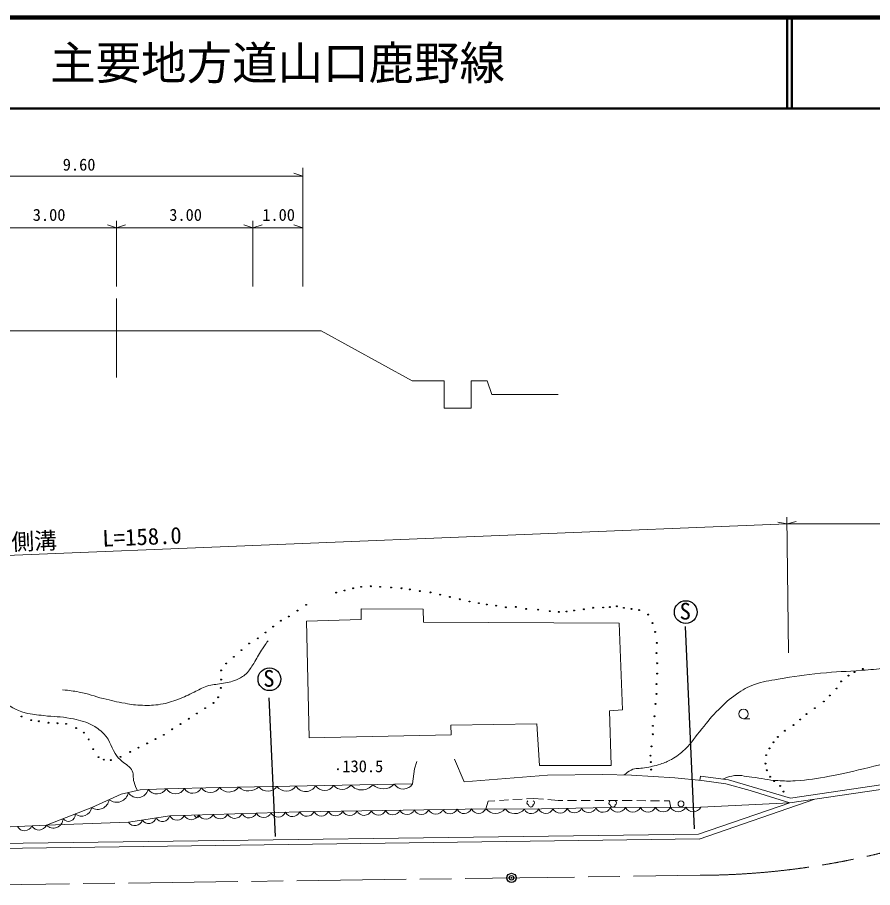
# Model space of a CAD drawing. Units: millimetres, scale not verified, with parts at other scales. Extents: x 40000 to 680000, y 20000 to 380000.
# Drawn here: x 213147 to 307133, y 284415 to 380000 of the extents above; entities that cross this region are included whole.
import ezdxf
from ezdxf.enums import TextEntityAlignment as Align

# ---------------------------------------------------------------- set-up
doc = ezdxf.new("R2010")
doc.units = ezdxf.units.MM
doc.header["$LTSCALE"] = 1000
doc.header["$PDMODE"] = 32
doc.header["$PDSIZE"] = 500
doc.linetypes.add('CHAIN', pattern=[18.5, 12, -1.5, 3.5, -1.5])
for name, color, linetype, lineweight in [('M-BGD', 7, 'Continuous', 13), ('M-BMK', 2, 'CHAIN', 13), ('M-BMK-SRVR', 3, 'Continuous', 25), ('M-STR-HTXT', 7, 'Continuous', 13), ('M-TTL', 2, 'Continuous', 140), ('M-TTL-LINE', 7, 'Continuous', 50)]:
    doc.layers.add(name, color=color, linetype=linetype, lineweight=lineweight)
doc.layers.add('M-BMK-HTXT', color=7, linetype='Continuous')
doc.layers.add('M-TTL-TXT', color=7, linetype='Continuous')
doc.styles.add('ＭＳ ゴシック', font='')
doc.styles.get('ＭＳ ゴシック').set_extended_font_data('MS Gothic')

msp = doc.modelspace()

# ---------------------------------------------------------------- linework, layer by layer
at = {"layer": 'M-BGD'}
for p, q in [((244534, 350450), (244534, 363485)), ((196534, 362579), (244534, 362579)), ((244534, 362579), (243534, 362897)), ((224034, 350450), (224034, 357664)), ((239034, 350450), (239034, 357664)), ((244534, 350450), (244534, 357664)), ((209034, 356900), (224034, 356900)), ((224034, 356900), (223034, 357218)), ((224034, 356900), (225034, 357218)), ((224034, 356900), (239034, 356900)), ((239034, 356900), (238034, 357218)), ((239034, 356900), (240034, 357218)), ((239034, 356900), (244534, 356900)), ((244534, 356900), (243534, 357218)), ((224034, 349112), (224034, 340453)), ((224034, 345567), (209034, 345567)), ((239034, 345567), (224034, 345567)), ((246534, 345567), (239034, 345567)), ((256534, 340067), (246534, 345567)), ((256534, 340067), (260034, 340067)), ((250913, 313868), (250913, 315052)), ((250913, 315052), (257744, 315016)), ((257744, 315016), (257765, 313564)), ((244919, 313678), (250913, 313868)), ((245200, 300883), (244919, 313678)), ((257765, 313564), (279273, 313470)), ((279273, 313470), (279641, 303933)), ((279641, 303933), (278211, 303828)), ((278211, 303828), (278419, 297814)), ((270246, 302398), (260783, 302271)), ((260783, 302271), (260804, 301178)), ((270520, 297813), (270246, 302398)), ((292944, 302967), (293644, 302967)), ((260804, 301178), (245200, 300883)), ((256801, 297454), (257039, 298267)), ((261188, 298504), (262260, 296044)), ((256577, 295800), (256801, 297454)), ((278419, 297814), (270520, 297813)), ((298032, 293741), (322842, 297369)), ((322782, 297861), (298107, 294234)), ((262260, 296044), (271408, 296769)), ((271408, 296769), (277465, 296832)), ((277465, 296832), (280619, 296769)), ((280619, 296769), (285414, 296485)), ((285414, 296485), (288348, 296170)), ((288237, 296646), (288141, 296192)), ((291279, 296239), (288237, 296646)), ((229296, 295267), (235372, 295407)), ((235372, 295407), (256577, 295800)), ((288348, 296170), (290997, 295823)), ((290997, 295823), (293679, 295066)), ((298107, 294234), (291279, 296239)), ((221312, 293199), (224550, 294671)), ((224550, 294671), (226646, 295141)), ((226646, 295141), (229296, 295267)), ((293679, 295066), (298032, 293741)), ((264624, 293080), (264902, 293904)), ((264902, 293904), (265615, 293949)), ((266114, 293981), (267112, 294045)), ((267611, 294077), (268609, 294141)), ((269108, 294173), (269821, 294219)), ((269821, 294219), (270947, 294119)), ((271445, 294074), (272571, 293974)), ((272571, 293974), (273093, 293974)), ((273593, 293975), (274593, 293975)), ((275093, 293975), (276093, 293976)), ((276593, 293976), (277593, 293977)), ((278093, 293977), (279093, 293977)), ((279593, 293978), (280115, 293978)), ((280115, 293978), (280711, 293972)), ((281211, 293967), (282211, 293957)), ((282711, 293952), (283711, 293942)), ((284211, 293938), (284806, 293932)), ((284968, 293153), (284806, 293932)), ((288010, 290281), (298032, 293741)), ((288073, 289752), (300795, 294145)), ((298032, 293741), (288250, 293246)), ((216338, 291275), (221312, 293199)), ((264624, 293080), (268860, 293025)), ((216338, 291275), (225351, 291598)), ((191189, 288973), (288010, 290281)), ((191196, 288453), (288101, 289762))]:
    msp.add_line(p, q, dxfattribs=at)
at = {"layer": 'M-BGD', "lineweight": 25}
for p, q in [((287563, 290878), (286581, 313093)), ((241500, 290026), (240826, 305276))]:
    msp.add_line(p, q, dxfattribs=at)
at = {"layer": 'M-BGD'}
for points in [[(260034, 340067), (260034, 337067), (263034, 337067), (263034, 340067), (264784, 340067)], [(264784, 340067), (265284, 338567), (272576, 338567)], [(225351, 291598), (229899, 292303), (244184, 292730), (264624, 293080), (268860, 293025), (278305, 293198), (288250, 293246)], [(201519, 289911), (203575, 290676), (216338, 291275)]]:
    msp.add_lwpolyline(points, dxfattribs=at)
at = {"layer": 'M-BGD', "lineweight": 25}
for centre, radius in [((250044, 317299), 50), ((250927, 317453), 50), ((251979, 317509), 50), ((253016, 317453), 50), ((254208, 317383), 50), ((255372, 317299), 50), ((248179, 316822), 50), ((249105, 317047), 50), ((256269, 317173), 50), ((257363, 316991), 50), ((258535, 316842), 50), ((259608, 316591), 50), ((260682, 316341), 50), ((244883, 315478), 50), ((261756, 316090), 50), ((262830, 315840), 50), ((263861, 315655), 50), ((264731, 315515), 50), ((265768, 315384), 50), ((286599, 314682), 1250), ((243927, 314838), 50), ((266824, 315207), 50), ((267908, 315244), 50), ((269067, 315029), 50), ((270395, 314945), 50), ((271647, 314777), 50), ((272638, 314693), 50), ((273507, 314739), 50), ((274330, 314851), 50), ((275395, 314992), 50), ((276414, 315151), 50), ((277526, 315179), 50), ((278264, 315235), 50), ((279022, 315319), 50), ((279807, 315141), 50), ((280638, 315029), 50), ((281480, 314898), 50), ((242095, 313731), 50), ((242971, 314198), 50), ((282480, 314403), 50), ((241257, 313085), 50), ((282956, 313468), 50), ((239581, 311794), 50), ((240419, 312439), 50), ((283227, 312496), 50), ((238606, 311228), 50), ((283414, 311290), 50), ((236934, 309760), 50), ((237770, 310494), 50), ((283396, 310179), 50), ((236098, 309026), 50), ((283441, 309056), 50), ((235533, 308270), 50), ((240843, 307300), 1250), ((283455, 307920), 50), ((305136, 308084), 50), ((306043, 308430), 50), ((235534, 307259), 50), ((303664, 307067), 50), ((304484, 307698), 50), ((235499, 306343), 50), ((283385, 306771), 50), ((303180, 306289), 50), ((235210, 305320), 50), ((283371, 305691), 50), ((302423, 305511), 50), ((233786, 304122), 50), ((234691, 304702), 50), ((283272, 304584), 50), ((300783, 304123), 50), ((301771, 304859), 50), ((213611, 303211), 50), ((231976, 302962), 50), ((232881, 303542), 50), ((283167, 303234), 50), ((299878, 303471), 50), ((214672, 302807), 50), ((215513, 302681), 50), ((216551, 302527), 50), ((217546, 302471), 50), ((218500, 302401), 50), ((231071, 302381), 50), ((282992, 302186), 50), ((298427, 302272), 50), ((299184, 302882), 50), ((219593, 301938), 50), ((220434, 301433), 50), ((229244, 301193), 50), ((230165, 301801), 50), ((282964, 301261), 50), ((297502, 301642), 50), ((220981, 300697), 50), ((227396, 300255), 50), ((228320, 300724), 50), ((296240, 300380), 50), ((296724, 300969), 50), ((221486, 299625), 50), ((225549, 299317), 50), ((226473, 299786), 50), ((282838, 299929), 50), ((295802, 299703), 50), ((222075, 298741), 50), ((222663, 298468), 50), ((223400, 298426), 50), ((224493, 298783), 50), ((282740, 298906), 50), ((282754, 298205), 50), ((295438, 298960), 50), ((282810, 297377), 50), ((295354, 298035), 50), ((295494, 297306), 50), ((295864, 296589), 50), ((296326, 296112), 50), ((296963, 295584), 50), ((297356, 294958), 50)]:
    msp.add_circle(centre, radius, dxfattribs=at)
at = {"layer": 'M-BGD'}
for centre, radius in [((292944, 303492), 525), ((248373, 297410), 51.9), ((286075, 293617), 325)]:
    msp.add_circle(centre, radius, dxfattribs=at)
for centre, radius, start, end in [((232421, 295812), 1040, 208.39112, 334.25258), ((234348, 296098), 1235, 216.66775, 325.97595), ((236404, 296235), 1323, 218.75183, 323.36929), ((238558, 296707), 1668, 229.11631, 313.00481), ((240671, 296210), 1214, 216.56146, 325.55967), ((242703, 296303), 1292, 217.09323, 325.02789), ((244835, 296236), 1267, 212.11111, 330.01001), ((246903, 296241), 1162, 213.34309, 328.77803), ((248843, 296458), 1251, 220.88504, 321.23608), ((250992, 296686), 1550, 220.77106, 321.35006), ((253363, 296956), 1697, 226.83194, 315.28918), ((255561, 296449), 1206, 214.7091, 327.41202), ((224045, 295108), 1324, 231.73658, 348.69436), ((226358, 295492), 1201, 212.36321, 345.06604), ((228487, 295919), 1217, 217.26717, 327.87445), ((230500, 295830), 1130, 209.5964, 333.0473), ((221988, 294250), 1250, 237.21762, 351.67029), ((269364, 293730), 228, 119.41738, 258.66363), ((269574, 293521), 255, 183.32991, 3.32991), ((269758, 293752), 228, 287.9962, 67.24244), ((278383, 293695), 228, 119.41738, 258.66363), ((278593, 293486), 255, 183.32991, 3.32991), ((278777, 293718), 228, 287.9962, 67.24244), ((218766, 292438), 746, 217.43253, 4.86959), ((220199, 293396), 1130, 232.35717, 349.94495), ((235443, 292849), 880, 207.3061, 336.11039), ((237030, 292897), 880, 207.3061, 336.11039), ((238617, 292944), 880, 207.3061, 336.11039), ((240205, 292991), 880, 207.3061, 336.11039), ((241792, 293039), 880, 207.3061, 336.11039), ((243379, 293086), 880, 207.3061, 336.11039), ((244964, 293111), 868, 206.07704, 335.88979), ((246536, 293138), 868, 206.07704, 335.88979), ((248108, 293165), 868, 206.07704, 335.88979), ((249681, 293192), 868, 206.07704, 335.88979), ((251253, 293219), 868, 206.07704, 335.88979), ((252825, 293246), 868, 206.07704, 335.88979), ((254397, 293273), 868, 206.07704, 335.88979), ((255970, 293300), 868, 206.07704, 335.88979), ((257542, 293327), 868, 206.07704, 335.88979), ((259114, 293354), 868, 206.07704, 335.88979), ((260687, 293381), 868, 206.07704, 335.88979), ((262259, 293408), 868, 206.07704, 335.88979), ((263831, 293435), 868, 206.07704, 335.88979), ((265694, 293938), 1372, 218.70918, 319.78911), ((267812, 293911), 1372, 218.70918, 319.78911), ((269640, 293409), 870, 206.20519, 335.89421), ((271214, 293438), 870, 206.20519, 335.89421), ((272789, 293467), 870, 206.20519, 335.89421), ((274363, 293495), 870, 206.20519, 335.89421), ((275937, 293524), 870, 206.20519, 335.89421), ((277511, 293553), 870, 206.20519, 335.89421), ((279131, 293639), 937, 208.07383, 332.48125), ((280789, 293647), 937, 208.07383, 332.48125), ((282447, 293655), 937, 208.07383, 332.48125), ((284104, 293663), 937, 208.07383, 332.48125), ((285762, 293671), 937, 208.07383, 332.48125), ((287419, 293679), 937, 208.07383, 332.48125), ((217101, 292030), 1073, 224.70573, 357.5964), ((226057, 292050), 838, 212.61646, 345.0082), ((227573, 292285), 838, 212.61646, 345.0082), ((229089, 292520), 838, 212.61646, 345.0082), ((230681, 292707), 880, 207.3061, 336.11039), ((232268, 292755), 880, 207.3061, 336.11039), ((232889, 292403), 273, 186.27883, 356.64906), ((233856, 292802), 880, 207.3061, 336.11039), ((213927, 291550), 888, 208.58032, 336.78806), ((215522, 291625), 888, 208.58032, 336.78806)]:
    msp.add_arc(centre, radius, start, end, dxfattribs=at)
for points, knots in [([(279838, 296785), (280134, 297061), (280280, 297164), (280611, 297328), (281123, 297582), (281494, 297456), (282055, 297566), (282744, 297702), (283142, 297746), (283807, 297973), (284297, 298140), (284577, 298235), (285027, 298492), (285652, 298849), (285974, 299107), (286499, 299599), (287330, 300377), (287619, 300977), (288353, 301846), (289070, 302694), (289427, 303212), (290218, 303991), (290933, 304695), (291344, 305093), (292170, 305663), (292892, 306161), (293321, 306433), (294147, 306728), (295135, 307081), (295735, 307132), (296769, 307317), (298575, 307641), (299598, 307771), (301423, 307962), (303192, 308147), (304193, 308142), (305966, 308284), (306968, 308365), (307532, 308393), (308531, 308509), (310297, 308713), (311308, 308712), (313042, 309101), (314134, 309346), (314762, 309472), (315787, 309921), (316736, 310337), (317191, 310748), (317967, 311435), (318529, 311933), (318620, 312428), (319186, 312922), (319556, 313244), (319782, 313427), (320238, 313608), (320697, 313791), (321009, 313736), (321500, 313679), (321834, 313639), (321971, 313610), (322341, 313496)], [0, 0, 0, 0, 1, 1, 1, 2, 2, 2, 3, 3, 3, 4, 4, 4, 5, 5, 5, 6, 6, 6, 7, 7, 7, 8, 8, 8, 9, 9, 9, 10, 10, 10, 11, 11, 11, 12, 12, 12, 13, 13, 13, 14, 14, 14, 15, 15, 15, 16, 16, 16, 17, 17, 17, 18, 18, 18, 19, 19, 19, 20, 20, 20, 20]), ([(218091, 306146), (218962, 306064), (219224, 306025), (219941, 305894), (220996, 305701), (221549, 305432), (222591, 305179), (223517, 304954), (224035, 304818), (224975, 304660), (225714, 304536), (226132, 304454), (226881, 304436), (227665, 304417), (228113, 304419), (228886, 304548), (229666, 304678), (230091, 304827), (230835, 305095), (231531, 305346), (231888, 305568), (232559, 305880), (233115, 306138), (233393, 306363), (233975, 306553), (234578, 306749), (234954, 306700), (235574, 306833), (236219, 306971), (236609, 306976), (237214, 307240), (237665, 307437), (237921, 307576), (238279, 307913), (238682, 308291), (238817, 308588), (239121, 309048), (239482, 309595), (239618, 309943), (239976, 310492), (240244, 310905), (240339, 311042), (240691, 311530)], [0, 0, 0, 0, 1, 1, 1, 2, 2, 2, 3, 3, 3, 4, 4, 4, 5, 5, 5, 6, 6, 6, 7, 7, 7, 8, 8, 8, 9, 9, 9, 10, 10, 10, 11, 11, 11, 12, 12, 12, 13, 13, 13, 14, 14, 14, 14]), ([(134991, 291254), (136667, 291658), (137111, 291774), (138461, 292137), (140634, 292720), (141822, 293148), (143982, 293777), (146240, 294435), (147526, 294732), (149772, 295428), (150836, 295758), (151425, 295962), (152478, 296325), (153747, 296764), (154457, 297010), (155716, 297475), (156999, 297949), (157693, 298282), (158983, 298737), (160342, 299216), (161108, 299480), (162502, 299844), (163588, 300128), (164211, 300236), (165320, 300405), (166708, 300617), (167499, 300630), (168895, 300784), (170615, 300973), (171573, 301133), (173297, 301288), (174675, 301412), (175448, 301495), (176830, 301513), (178096, 301529), (178804, 301441), (180069, 301429), (181126, 301418), (181720, 301386), (182775, 301457), (183558, 301510), (184000, 301562), (184766, 301737), (185397, 301882), (185746, 302002), (186336, 302270), (186928, 302539), (187256, 302712), (187780, 303097), (188354, 303520), (188624, 303825), (189112, 304345), (189617, 304884), (189777, 305298), (190317, 305803), (190765, 306221), (191028, 306479), (191593, 306714), (192153, 306948), (192530, 306924), (193135, 306896), (194274, 306845), (194893, 306619), (196010, 306392), (197711, 306046), (198631, 305695), (200342, 305396), (201396, 305212), (201995, 305149), (203062, 305060), (203859, 304993), (204309, 304961), (205108, 304990), (205993, 305021), (206481, 305154), (207366, 305200), (208213, 305244), (208694, 305312), (209539, 305228), (210241, 305158), (210620, 305010), (211291, 304793), (212393, 304438), (212889, 303900), (214011, 303616), (214795, 303417), (215256, 303407), (216058, 303307), (217200, 303166), (217859, 303224), (218988, 302999), (219885, 302820), (220407, 302722), (221231, 302326), (221847, 302031), (222162, 301782), (222647, 301303), (223452, 300507), (223407, 299686), (224119, 298807), (224498, 298339), (224842, 298207), (225283, 297798), (225442, 297650), (225557, 297586), (225676, 297405), (225983, 296937), (225801, 296536), (225970, 296003), (226092, 295618), (226156, 295453), (226330, 295070)], [0, 0, 0, 0, 1, 1, 1, 2, 2, 2, 3, 3, 3, 4, 4, 4, 5, 5, 5, 6, 6, 6, 7, 7, 7, 8, 8, 8, 9, 9, 9, 10, 10, 10, 11, 11, 11, 12, 12, 12, 13, 13, 13, 14, 14, 14, 15, 15, 15, 16, 16, 16, 17, 17, 17, 18, 18, 18, 19, 19, 19, 20, 20, 20, 21, 21, 21, 22, 22, 22, 23, 23, 23, 24, 24, 24, 25, 25, 25, 26, 26, 26, 27, 27, 27, 28, 28, 28, 29, 29, 29, 30, 30, 30, 31, 31, 31, 32, 32, 32, 33, 33, 33, 34, 34, 34, 35, 35, 35, 36, 36, 36, 37, 37, 37, 37]), ([(290670, 296321), (291082, 296524), (291265, 296573), (291666, 296668), (292507, 296866), (293014, 296625), (293874, 296541), (294987, 296433), (295596, 296226), (296713, 296163), (297459, 296121), (297881, 296093), (298627, 296142), (300115, 296240), (300942, 296394), (302412, 296647), (304121, 296940), (305057, 297216), (306744, 297614), (308259, 297971), (309095, 298221), (310614, 298560), (312849, 299059), (314116, 299266), (316361, 299717), (318723, 300192), (319460, 300340), (322408, 300932)], [0, 0, 0, 0, 1, 1, 1, 2, 2, 2, 3, 3, 3, 4, 4, 4, 5, 5, 5, 6, 6, 6, 7, 7, 7, 8, 8, 8, 9, 9, 9, 9])]:
    msp.add_open_spline(points, degree=3, knots=knots, dxfattribs=at)
at = {"layer": 'M-BMK'}
msp.add_line((188370, 284415), (288171, 285763), dxfattribs=at)
msp.add_arc((287718, 371311), 85550, 270.30357, 291.11925, dxfattribs=at)
at = {"layer": 'M-BMK-SRVR'}
msp.add_circle((267451, 285483), 500, dxfattribs=at)
msp.add_point((267451, 285483), dxfattribs=at)
at = {"layer": 'M-STR-HTXT'}
for p, q in [((297905, 310217), (297717, 325122)), ((138994, 317897), (297726, 324385)), ((297726, 324385), (296712, 324566)), ((297726, 324385), (298726, 324635)), ((297726, 324385), (361005, 324385))]:
    msp.add_line(p, q, dxfattribs=at)
at = {"layer": 'M-TTL'}
msp.add_line((680000, 380000), (40000, 380000), dxfattribs=at)
at = {"layer": 'M-TTL-LINE'}
for p, q in [((297750, 380000), (297750, 370000)), ((298250, 380000), (298250, 370000)), ((40000, 370000), (680000, 370000))]:
    msp.add_line(p, q, dxfattribs=at)

# ---------------------------------------------------------------- texts
at = {"layer": 'M-BGD', "style": 'ＭＳ ゴシック'}
for p in [(285920, 313308), (240164, 305927)]:
    msp.add_text('S', height=1833, dxfattribs=at).set_placement(p, align=Align.BOTTOM_LEFT)
at = {"layer": 'M-BMK-HTXT', "style": 'ＭＳ ゴシック'}
msp.add_text('130.5', height=1320, dxfattribs=at).set_placement((248864, 296690), align=Align.BOTTOM_LEFT)
at = {"layer": 'M-STR-HTXT', "style": 'ＭＳ ゴシック'}
for s, p in [('9.60', (218134, 362775)), ('3.00', (214837, 357257)), ('3.00', (229837, 357257)), ('1.00', (240058, 357257))]:
    msp.add_text(s, height=1320, dxfattribs=at).set_placement(p, align=Align.BOTTOM_LEFT)
msp.add_text('側溝\u3000\u3000L=158.0', height=1833, rotation=2.341, dxfattribs=at).set_placement((212549, 320904), align=Align.BOTTOM_LEFT)
at = {"layer": 'M-TTL-TXT', "style": 'ＭＳ ゴシック'}
msp.add_text('主要地方道山口鹿野線', height=3666, dxfattribs=at).set_placement((216734, 375000), align=Align.MIDDLE_LEFT)

doc.saveas('drawing.dxf')
